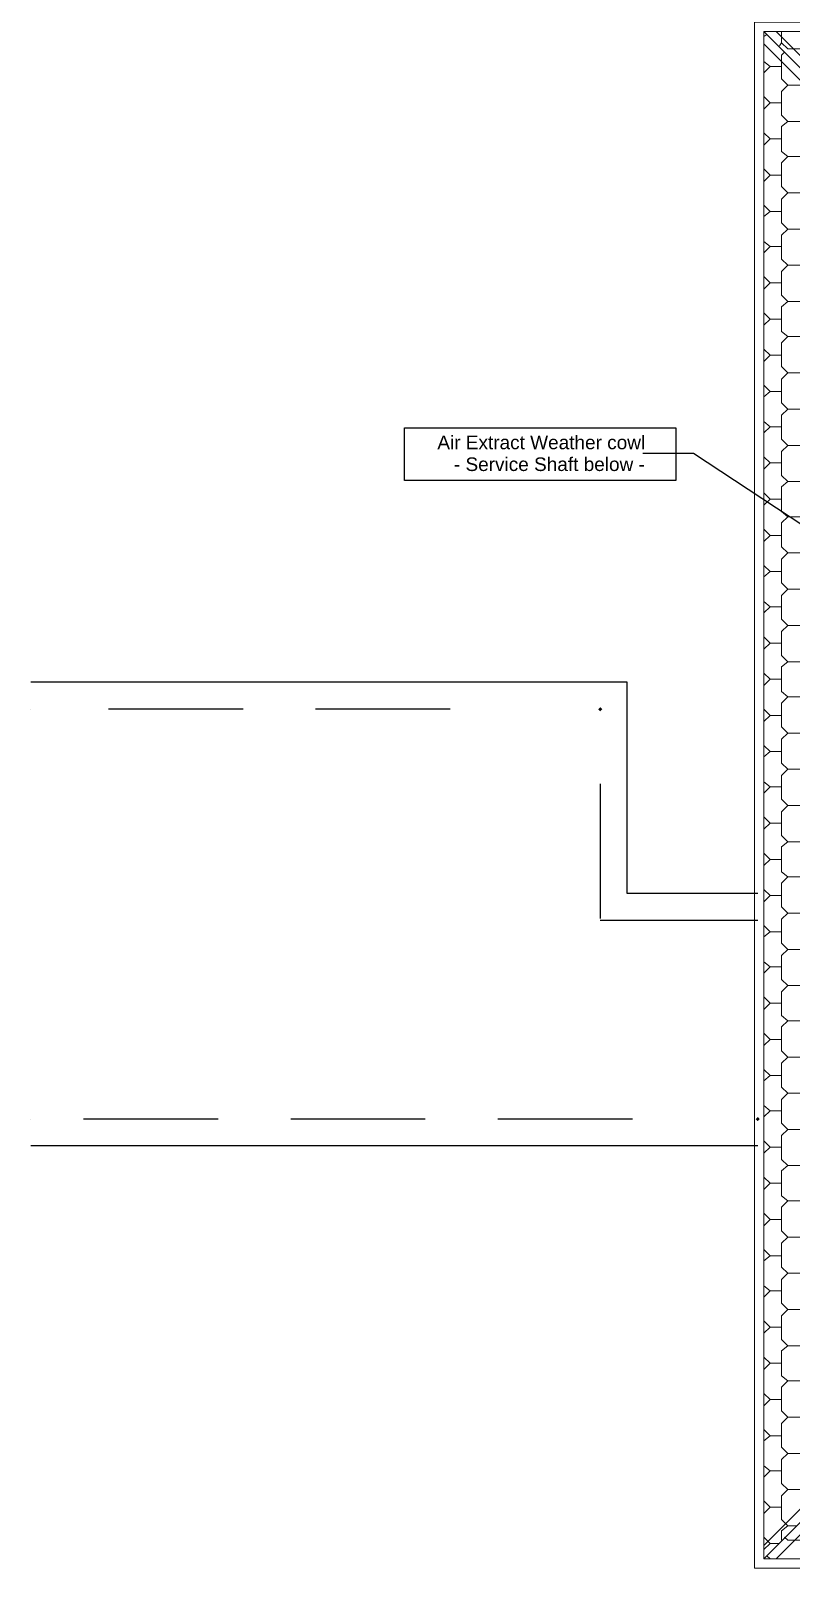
# Model space of a CAD drawing. Header units: millimetres. Extents: x -59 to 47, y 152 to 919.
# Drawn here: x -58.77 to -49.36, y 598.61 to 617.66 of the extents above; entities that cross this region are included whole.
import ezdxf

# ---------------------------------------------------------------- set-up
doc = ezdxf.new("R2010")
doc.units = ezdxf.units.MM
doc.layers.add('PDF_0', color=7, linetype='Continuous', true_color=0xed1f24)
for name, color, linetype in [('PDF_014408$A$Text_Pen_No__4', 7, 'Continuous'), ('PDF_014408$A$walls.outside_Pen_No__4', 7, 'Continuous'), ('PDF_014408$A$walls.outside_Pen_No__4_Pen_No__4', 7, 'Continuous'), ('PDF_014408$BL-ROOF', 7, 'Continuous'), ('PDF_Text', 7, 'Continuous')]:
    doc.layers.add(name, color=color, linetype=linetype)
doc.styles.add('PDF ArialMT', font='arial.ttf')

msp = doc.modelspace()

# ---------------------------------------------------------------- hatches: boundary and pattern name
at = {"layer": 'PDF_014408$A$walls.outside_Pen_No__4', "transparency": 33554559}
for points in [[(-51.72, 609.277), (-51.733, 609.264), (-51.746, 609.252), (-51.733, 609.239), (-51.72, 609.226), (-51.707, 609.239), (-51.695, 609.252), (-51.707, 609.264)], [(-51.72, 609.277), (-51.733, 609.264), (-51.746, 609.252), (-51.733, 609.239), (-51.72, 609.226), (-51.707, 609.239), (-51.695, 609.252), (-51.707, 609.264)], [(-49.771, 604.2), (-49.784, 604.187), (-49.797, 604.174), (-49.784, 604.161), (-49.771, 604.148), (-49.758, 604.161), (-49.746, 604.174), (-49.758, 604.187)]]:
    msp.add_hatch(color=256, dxfattribs=at).paths.add_polyline_path(points)

# ---------------------------------------------------------------- linework, layer by layer
at = {"layer": 'PDF_0', "color": 7, "lineweight": 25}
msp.add_lwpolyline([(-47.027, 610.098), (-47.156, 610.175), (-50.566, 612.419), (-51.195, 612.419)], dxfattribs=at)
at = {"layer": 'PDF_014408$A$Text_Pen_No__4', "lineweight": 25}
msp.add_lwpolyline([(-54.144, 612.739), (-50.784, 612.739), (-50.784, 612.085), (-54.144, 612.085)], close=True, dxfattribs=at)
at = {"layer": 'PDF_014408$A$walls.outside_Pen_No__4', "lineweight": 25}
for points in [[(-49.771, 606.969), (-51.387, 606.969), (-51.387, 609.585), (-58.773, 609.585)], [(-58.773, 609.252), (-58.773, 609.252)], [(-56.144, 609.252), (-57.811, 609.252)], [(-53.58, 609.252), (-55.246, 609.252)], [(-51.72, 608.328), (-51.72, 606.661)], [(-51.72, 606.636), (-51.72, 606.636)], [(-49.771, 606.636), (-51.72, 606.636)], [(-58.773, 604.174), (-58.773, 604.174)], [(-56.452, 604.174), (-58.119, 604.174)], [(-53.887, 604.174), (-55.554, 604.174)], [(-51.323, 604.174), (-52.99, 604.174)], [(-49.771, 603.841), (-58.773, 603.841)]]:
    msp.add_lwpolyline(points, dxfattribs=at)
at = {"layer": 'PDF_014408$A$walls.outside_Pen_No__4_Pen_No__4', "lineweight": 25}
msp.add_lwpolyline([(-49.771, 606.969), (-51.387, 606.969)], dxfattribs=at)
at = {"layer": 'PDF_014408$BL-ROOF', "lineweight": 9}
for points in [[(-5.291, 598.609), (-49.81, 598.609), (-49.81, 617.765), (16.75, 617.765), (16.75, 598.609), (7.762, 598.609)], [(-49.656, 617.612), (-49.694, 617.586)], [(-32.538, 608.303), (-40.18, 608.303), (-49.541, 617.65)], [(-49.502, 617.471), (-49.476, 617.509), (-49.476, 617.65)], [(-49.476, 617.509), (-49.399, 617.432), (-49.105, 617.432), (-49.028, 617.509), (-49.028, 617.65)], [(-49.694, 617.496), (-40.385, 608.187), (-49.694, 598.891)], [(-49.694, 617.432), (-49.694, 617.432)], [(-49.438, 617.394), (-49.476, 617.355), (-49.476, 617.06), (-49.399, 616.983), (-49.246, 616.983)], [(-49.694, 617.278), (-49.617, 617.214), (-49.476, 617.214)], [(-49.617, 617.214), (-49.694, 617.137)], [(-49.694, 616.983), (-49.694, 616.983)], [(-49.399, 616.983), (-49.476, 616.906), (-49.476, 616.611), (-49.399, 616.535), (-49.246, 616.535)], [(-49.694, 616.842), (-49.617, 616.765), (-49.476, 616.765)], [(-49.617, 616.765), (-49.694, 616.688)], [(-49.694, 616.535), (-49.694, 616.535)], [(-49.399, 616.535), (-49.476, 616.47), (-49.476, 616.163), (-49.399, 616.099), (-49.246, 616.099)], [(-49.694, 616.394), (-49.617, 616.317), (-49.476, 616.317)], [(-49.617, 616.317), (-49.694, 616.24)], [(-49.694, 616.099), (-49.694, 616.099)], [(-49.399, 616.099), (-49.476, 616.022), (-49.476, 615.727), (-49.399, 615.65), (-49.246, 615.65)], [(-49.694, 615.945), (-49.617, 615.868), (-49.476, 615.868)], [(-49.617, 615.868), (-49.694, 615.791)], [(-49.694, 615.65), (-49.694, 615.65)], [(-49.399, 615.65), (-49.476, 615.573), (-49.476, 615.278), (-49.399, 615.201), (-49.246, 615.201)], [(-49.694, 615.496), (-49.617, 615.419), (-49.476, 615.419)], [(-49.617, 615.419), (-49.694, 615.355)], [(-49.694, 615.201), (-49.694, 615.201)], [(-49.399, 615.201), (-49.476, 615.124), (-49.476, 614.829), (-49.399, 614.752), (-49.246, 614.752)], [(-49.694, 615.047), (-49.617, 614.983), (-49.476, 614.983)], [(-49.617, 614.983), (-49.694, 614.906)], [(-49.694, 614.752), (-49.694, 614.752)], [(-49.399, 614.752), (-49.476, 614.675), (-49.476, 614.38), (-49.399, 614.303), (-49.246, 614.303)], [(-49.694, 614.611), (-49.617, 614.534), (-49.476, 614.534)], [(-49.617, 614.534), (-49.694, 614.457)], [(-49.694, 614.303), (-49.694, 614.303)], [(-49.694, 614.162), (-49.617, 614.086), (-49.476, 614.086)], [(-49.399, 614.303), (-49.476, 614.239), (-49.476, 613.932), (-49.399, 613.868), (-49.246, 613.868)], [(-49.617, 614.086), (-49.694, 614.009)], [(-49.694, 613.868), (-49.694, 613.868)], [(-49.399, 613.868), (-49.476, 613.791), (-49.476, 613.496), (-49.399, 613.419), (-49.246, 613.419)], [(-49.694, 613.714), (-49.617, 613.637), (-49.476, 613.637)], [(-49.617, 613.637), (-49.694, 613.56)], [(-49.694, 613.419), (-49.694, 613.419)], [(-49.399, 613.419), (-49.476, 613.342), (-49.476, 613.047), (-49.399, 612.97), (-49.246, 612.97)], [(-49.694, 613.265), (-49.617, 613.188), (-49.476, 613.188)], [(-49.617, 613.188), (-49.694, 613.124)], [(-49.694, 612.97), (-49.694, 612.97)], [(-49.694, 612.816), (-49.617, 612.752), (-49.476, 612.752)], [(-49.399, 612.97), (-49.476, 612.893), (-49.476, 612.598), (-49.399, 612.521), (-49.246, 612.521)], [(-49.617, 612.752), (-49.694, 612.675)], [(-49.694, 612.521), (-49.694, 612.521)], [(-49.399, 612.521), (-49.476, 612.444), (-49.476, 612.149), (-49.399, 612.072), (-49.246, 612.072)], [(-49.694, 612.38), (-49.617, 612.303), (-49.476, 612.303)], [(-49.617, 612.303), (-49.694, 612.226)], [(-49.694, 612.072), (-49.694, 612.072)], [(-49.399, 612.072), (-49.476, 612.008), (-49.476, 611.701), (-49.399, 611.636), (-49.246, 611.636)], [(-49.694, 611.931), (-49.617, 611.854), (-49.476, 611.854)], [(-49.617, 611.854), (-49.694, 611.778)], [(-49.694, 611.636), (-49.694, 611.636)], [(-49.694, 611.483), (-49.617, 611.406), (-49.476, 611.406)], [(-49.399, 611.636), (-49.476, 611.56), (-49.476, 611.265), (-49.399, 611.188), (-49.246, 611.188)], [(-49.617, 611.406), (-49.694, 611.329)], [(-49.694, 611.188), (-49.694, 611.188)], [(-49.399, 611.188), (-49.476, 611.111), (-49.476, 610.816), (-49.399, 610.739), (-49.246, 610.739)], [(-49.694, 611.034), (-49.617, 610.957), (-49.476, 610.957)], [(-49.617, 610.957), (-49.694, 610.893)], [(-49.694, 610.739), (-49.694, 610.739)], [(-49.399, 610.739), (-49.476, 610.662), (-49.476, 610.367), (-49.399, 610.29), (-49.246, 610.29)], [(-49.694, 610.585), (-49.617, 610.521), (-49.476, 610.521)], [(-49.617, 610.521), (-49.694, 610.444)], [(-49.694, 610.29), (-49.694, 610.29)], [(-49.694, 610.149), (-49.617, 610.072), (-49.476, 610.072)], [(-49.399, 610.29), (-49.476, 610.213), (-49.476, 609.918), (-49.399, 609.841), (-49.246, 609.841)], [(-49.617, 610.072), (-49.694, 609.995)], [(-49.694, 609.841), (-49.694, 609.841)], [(-49.399, 609.841), (-49.476, 609.777), (-49.476, 609.47), (-49.399, 609.405), (-49.246, 609.405)], [(-49.694, 609.7), (-49.617, 609.623), (-49.476, 609.623)], [(-49.617, 609.623), (-49.694, 609.546)], [(-49.694, 609.405), (-49.694, 609.405)], [(-49.399, 609.405), (-49.476, 609.328), (-49.476, 609.034), (-49.399, 608.957), (-49.246, 608.957)], [(-49.694, 609.252), (-49.617, 609.175), (-49.476, 609.175)], [(-49.617, 609.175), (-49.694, 609.098)], [(-49.694, 608.957), (-49.694, 608.957)], [(-49.694, 608.803), (-49.617, 608.726), (-49.476, 608.726)], [(-49.399, 608.957), (-49.476, 608.88), (-49.476, 608.585), (-49.399, 608.508), (-49.246, 608.508)], [(-49.617, 608.726), (-49.694, 608.662)], [(-49.694, 608.508), (-49.694, 608.508)], [(-49.399, 608.508), (-49.476, 608.431), (-49.476, 608.136), (-49.399, 608.059), (-49.246, 608.059)], [(-49.694, 608.354), (-49.617, 608.29), (-49.476, 608.29)], [(-49.617, 608.29), (-49.694, 608.213)], [(-49.694, 608.059), (-49.694, 608.059)], [(-32.538, 608.085), (-40.18, 608.085), (-49.541, 598.724)], [(-49.399, 608.059), (-49.476, 607.982), (-49.476, 607.687), (-49.399, 607.61), (-49.246, 607.61)], [(-49.694, 607.918), (-49.617, 607.841), (-49.476, 607.841)], [(-49.617, 607.841), (-49.694, 607.764)], [(-49.694, 607.61), (-49.694, 607.61)], [(-49.694, 607.469), (-49.617, 607.392), (-49.476, 607.392)], [(-49.399, 607.61), (-49.476, 607.546), (-49.476, 607.238), (-49.399, 607.174), (-49.246, 607.174)], [(-49.617, 607.392), (-49.694, 607.315)], [(-49.694, 607.174), (-49.694, 607.174)], [(-49.399, 607.174), (-49.476, 607.097), (-49.476, 606.802), (-49.399, 606.726), (-49.246, 606.726)], [(-49.694, 607.02), (-49.617, 606.944), (-49.476, 606.944)], [(-49.617, 606.944), (-49.694, 606.867)], [(-49.694, 606.726), (-49.694, 606.726)], [(-49.399, 606.726), (-49.476, 606.649), (-49.476, 606.354), (-49.399, 606.277), (-49.246, 606.277)], [(-49.694, 606.572), (-49.617, 606.495), (-49.476, 606.495)], [(-49.617, 606.495), (-49.694, 606.431)], [(-49.694, 606.277), (-49.694, 606.277)], [(-49.399, 606.277), (-49.476, 606.2), (-49.476, 605.905), (-49.399, 605.828), (-49.246, 605.828)], [(-49.694, 606.123), (-49.617, 606.059), (-49.476, 606.059)], [(-49.617, 606.059), (-49.694, 605.982)], [(-49.694, 605.828), (-49.694, 605.828)], [(-49.399, 605.828), (-49.476, 605.751), (-49.476, 605.456), (-49.399, 605.392), (-49.246, 605.392)], [(-49.694, 605.687), (-49.617, 605.61), (-49.476, 605.61)], [(-49.617, 605.61), (-49.694, 605.533)], [(-49.694, 605.392), (-49.694, 605.392)], [(-49.399, 605.392), (-49.476, 605.315), (-49.476, 605.02), (-49.399, 604.943), (-49.246, 604.943)], [(-49.694, 605.238), (-49.617, 605.161), (-49.476, 605.161)], [(-49.617, 605.161), (-49.694, 605.084)], [(-49.694, 604.943), (-49.694, 604.943)], [(-49.399, 604.943), (-49.476, 604.866), (-49.476, 604.571), (-49.399, 604.494), (-49.246, 604.494)], [(-49.694, 604.789), (-49.617, 604.712), (-49.476, 604.712)], [(-49.617, 604.712), (-49.694, 604.648)], [(-49.694, 604.494), (-49.694, 604.494)], [(-49.399, 604.494), (-49.476, 604.418), (-49.476, 604.123), (-49.399, 604.046), (-49.246, 604.046)], [(-49.694, 604.341), (-49.617, 604.277), (-49.476, 604.277)], [(-49.617, 604.277), (-49.694, 604.2)], [(-49.694, 604.046), (-49.694, 604.046)], [(-49.399, 604.046), (-49.476, 603.969), (-49.476, 603.674), (-49.399, 603.597), (-49.246, 603.597)], [(-49.694, 603.905), (-49.617, 603.828), (-49.476, 603.828)], [(-49.617, 603.828), (-49.694, 603.751)], [(-49.694, 603.597), (-49.694, 603.597)], [(-49.399, 603.597), (-49.476, 603.533), (-49.476, 603.225), (-49.399, 603.161), (-49.246, 603.161)], [(-49.694, 603.456), (-49.617, 603.379), (-49.476, 603.379)], [(-49.617, 603.379), (-49.694, 603.302)], [(-49.694, 603.161), (-49.694, 603.161)], [(-49.399, 603.161), (-49.476, 603.084), (-49.476, 602.789), (-49.399, 602.712), (-49.246, 602.712)], [(-49.694, 603.007), (-49.617, 602.93), (-49.476, 602.93)], [(-49.617, 602.93), (-49.694, 602.853)], [(-49.694, 602.712), (-49.694, 602.712)], [(-49.399, 602.712), (-49.476, 602.635), (-49.476, 602.34), (-49.399, 602.263), (-49.246, 602.263)], [(-49.694, 602.558), (-49.617, 602.481), (-49.476, 602.481)], [(-49.617, 602.481), (-49.694, 602.417)], [(-49.694, 602.263), (-49.694, 602.263)], [(-49.399, 602.263), (-49.476, 602.186), (-49.476, 601.892), (-49.399, 601.815), (-49.246, 601.815)], [(-49.694, 602.11), (-49.617, 602.045), (-49.476, 602.045)], [(-49.617, 602.045), (-49.694, 601.969)], [(-49.694, 601.815), (-49.694, 601.815)], [(-49.399, 601.815), (-49.476, 601.738), (-49.476, 601.443), (-49.399, 601.366), (-49.246, 601.366)], [(-49.694, 601.674), (-49.617, 601.597), (-49.476, 601.597)], [(-49.617, 601.597), (-49.694, 601.52)], [(-49.694, 601.366), (-49.694, 601.366)], [(-49.399, 601.366), (-49.476, 601.302), (-49.476, 600.994), (-49.399, 600.93), (-49.246, 600.93)], [(-49.694, 601.225), (-49.617, 601.148), (-49.476, 601.148)], [(-49.617, 601.148), (-49.694, 601.071)], [(-49.694, 600.93), (-49.694, 600.93)], [(-49.399, 600.93), (-49.476, 600.853), (-49.476, 600.558), (-49.399, 600.481), (-49.246, 600.481)], [(-49.694, 600.776), (-49.617, 600.699), (-49.476, 600.699)], [(-49.617, 600.699), (-49.694, 600.622)], [(-49.694, 600.481), (-49.694, 600.481)], [(-49.399, 600.481), (-49.476, 600.404), (-49.476, 600.109), (-49.399, 600.032), (-49.246, 600.032)], [(-49.694, 600.327), (-49.617, 600.25), (-49.476, 600.25)], [(-49.617, 600.25), (-49.694, 600.186)], [(-49.694, 600.032), (-49.694, 600.032)], [(-49.399, 600.032), (-49.476, 599.955), (-49.476, 599.661), (-49.399, 599.584), (-49.246, 599.584)], [(-49.694, 599.878), (-49.617, 599.814), (-49.476, 599.814)], [(-49.617, 599.814), (-49.694, 599.737)], [(-49.694, 599.584), (-49.694, 599.584)], [(-49.399, 599.584), (-49.476, 599.507), (-49.476, 599.212), (-49.399, 599.135), (-49.284, 599.135)], [(-49.694, 599.443), (-49.617, 599.366), (-49.476, 599.366)], [(-49.617, 599.366), (-49.694, 599.289)], [(-49.694, 599.135), (-49.694, 599.135)], [(-49.399, 599.135), (-49.476, 599.071), (-49.476, 598.955)], [(-49.438, 598.994), (-49.399, 598.955), (-49.105, 598.955), (-49.028, 599.032), (-49.028, 599.173)], [(-49.694, 598.994), (-49.617, 598.917), (-49.502, 598.917)], [(-49.617, 598.917), (-49.694, 598.84)], [(-49.656, 598.763), (-49.617, 598.724)], [(-49.476, 598.724), (-49.476, 598.724)]]:
    msp.add_lwpolyline(points, dxfattribs=at)
for points in [[(-49.694, 617.65), (-40.232, 608.187), (-32.538, 608.187), (-32.538, 615.791), (-9.497, 615.791), (-9.497, 609.226), (7.762, 609.226), (7.762, 608.777), (16.635, 617.65)], [(-49.694, 598.724), (-40.232, 608.187), (-49.694, 617.65)], [(-5.291, 598.724), (-5.291, 607.2), (-9.497, 607.2), (-9.497, 607.174), (-32.538, 607.174), (-32.538, 608.187), (-40.232, 608.187), (-49.694, 598.724)]]:
    msp.add_lwpolyline(points, close=True, dxfattribs=at)

# ---------------------------------------------------------------- texts
at = {"layer": 'PDF_Text', "char_height": 0.1683, "attachment_point": 4, "style": 'PDF ArialMT'}
for s, insert in [('Air Extract Weather cowl', (-53.738, 612.556)), ('- Service Shaft below -', (-53.533, 612.286))]:
    msp.add_mtext(s, dxfattribs=dict(at, insert=insert))

doc.saveas('drawing.dxf')
